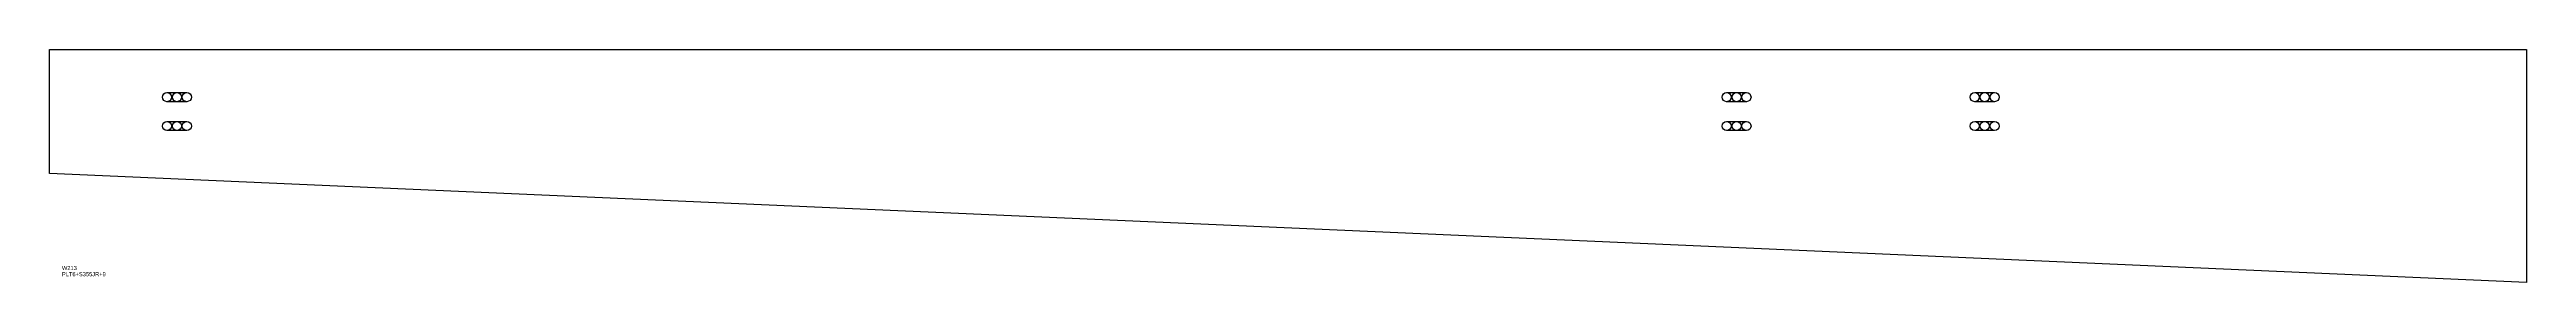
# Model space of a CAD drawing. Extents: x 0 to 5990, y 0 to 563.
import ezdxf

# ---------------------------------------------------------------- set-up
doc = ezdxf.new("R2010")
doc.units = 0
for name, color, linetype in [('22', 7, 'CONTINUOUS'), ('CUT', 7, 'CONTINUOUS'), ('LAYOUT', 4, 'CONTINUOUS'), ('SCRIBE', 3, 'CONTINUOUS'), ('TEXT', 7, 'CONTINUOUS')]:
    doc.layers.add(name, color=color, linetype=linetype)

msp = doc.modelspace()

# ---------------------------------------------------------------- linework, layer by layer
at = {"layer": '22', "color": 7, "linetype": 'CONTINUOUS'}
for centre, radius in [((283.99, 448.04), 11), ((307.99, 448.04), 11), ((331.99, 448.04), 11), ((4055.74, 448.04), 11), ((4079.74, 448.04), 11), ((4103.74, 448.04), 11), ((4655.74, 448.04), 11), ((4679.74, 448.04), 11), ((4703.74, 448.04), 11), ((283.99, 378.04), 11), ((307.99, 378.04), 11), ((331.99, 378.04), 11), ((4055.74, 378.04), 11), ((4079.74, 378.04), 11), ((4103.74, 378.04), 11), ((4655.74, 378.04), 11), ((4679.74, 378.04), 11), ((4703.74, 378.04), 11), ((0, 0), 0), ((0, 0), 0), ((0, 0), 0), ((0, 0), 0), ((0, 0), 0), ((0, 0), 0)]:
    msp.add_circle(centre, radius, dxfattribs=at)
at = {"layer": 'CUT', "color": 7, "linetype": 'CONTINUOUS'}
msp.add_lwpolyline([(0, 263.04), (0, 563.04), (5990, 563.04), (5990, 0)], close=True, dxfattribs=at)
at = {"layer": 'LAYOUT', "color": 4, "linetype": 'CONTINUOUS'}
for points in [[(283.99, 437.04, -1), (283.99, 459.04), (331.99, 459.04, -1), (331.99, 437.04)], [(4055.74, 437.04, -1), (4055.74, 459.04), (4103.74, 459.04, -1), (4103.74, 437.04)], [(4655.74, 437.04, -1), (4655.74, 459.04), (4703.74, 459.04, -1), (4703.74, 437.04)], [(283.99, 367.04, -1), (283.99, 389.04), (331.99, 389.04, -1), (331.99, 367.04)], [(4055.74, 367.04, -1), (4055.74, 389.04), (4103.74, 389.04, -1), (4103.74, 367.04)], [(4655.74, 367.04, -1), (4655.74, 389.04), (4703.74, 389.04, -1), (4703.74, 367.04)]]:
    msp.add_lwpolyline(points, format="xyb", close=True, dxfattribs=at)

# ---------------------------------------------------------------- texts
at = {"layer": 'SCRIBE', "color": 3}
msp.add_text('W213', height=10, dxfattribs=at).set_placement((30, 30))
at = {"layer": 'TEXT', "color": 7}
msp.add_text('PLT6+S355JR+9', height=10, dxfattribs=at).set_placement((30, 15))

doc.saveas('drawing.dxf')
